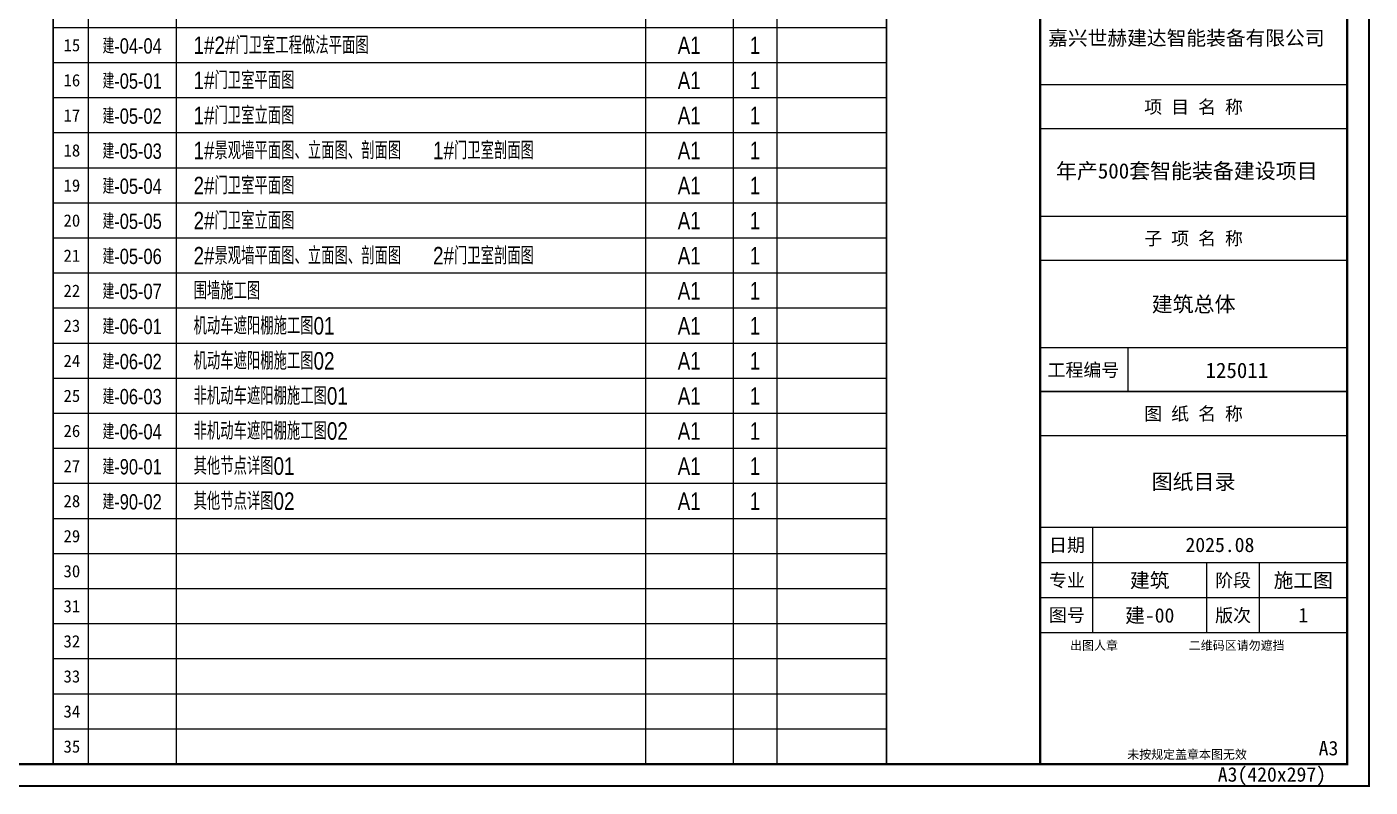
# Model space of a CAD drawing. Extents: x -954573 to -848685, y 800629 to 844719.
# Drawn here: x -879311 to -848685, y 800965 to 818310 of the extents above; entities that cross this region are included whole.
import ezdxf
from ezdxf.enums import TextEntityAlignment as Align
from ezdxf.xclip import XClip

# ---------------------------------------------------------------- set-up
doc = ezdxf.new("R2010")
doc.units = 0
doc.header["$LTSCALE"] = 1000
doc.header["$MEASUREMENT"] = 0
doc.header["$XCLIPFRAME"] = 0
doc.layers.get('Defpoints').update_dxf_attribs({"color": 210})
doc.layers.add('0-cxFrame', color=155, linetype='Continuous')
doc.layers.add('0-cxText', color=131, linetype='Continuous', lineweight=25)
doc.styles.add('cx_biaoti', font='')
doc.styles.add('cx_tuming', font='simhei.ttf')
doc.styles.add('cx_tuqian1', font='')
doc.styles.add('标注', font='bzxw', dxfattribs={"width": 0.8, "bigfont": 'bzhz'})
doc.styles.add('黑体', font='', dxfattribs={"height": 12})
doc.styles.get('cx_biaoti').set_extended_font_data('SimSun')
doc.styles.get('cx_tuqian1').set_extended_font_data('SimSun')
doc.styles.get('黑体').set_extended_font_data('SimHei')

# ---------------------------------------------------------------- blocks, each defined once
blk = doc.blocks.new('T-目录35(Dragon)')
for p, q in [((800, 28700), (800, 0)), ((2800, 28700), (2800, 0)), ((13500, 28700), (13500, 0)), ((15500, 28700), (15500, 0)), ((16500, 28700), (16500, 0)), ((19000, 28000), (0, 28000)), ((19000, 27200), (0, 27200)), ((19000, 26400), (0, 26400)), ((19000, 25600), (0, 25600)), ((19000, 24800), (0, 24800)), ((19000, 24000), (0, 24000)), ((19000, 23200), (0, 23200)), ((19000, 22400), (0, 22400)), ((19000, 21600), (0, 21600)), ((19000, 20800), (0, 20800)), ((19000, 20000), (0, 20000)), ((19000, 19200), (0, 19200)), ((19000, 18400), (0, 18400)), ((19000, 17600), (0, 17600)), ((19000, 16800), (0, 16800)), ((19000, 16000), (0, 16000)), ((19000, 15200), (0, 15200)), ((19000, 14400), (0, 14400)), ((19000, 13600), (0, 13600)), ((19000, 12800), (0, 12800)), ((19000, 12000), (0, 12000)), ((19000, 11200), (0, 11200)), ((19000, 10400), (0, 10400)), ((19000, 9600), (0, 9600)), ((19000, 8800), (0, 8800)), ((19000, 8000), (0, 8000)), ((19000, 7200), (0, 7200)), ((19000, 6400), (0, 6400)), ((19000, 5600), (0, 5600)), ((19000, 4800), (0, 4800)), ((19000, 4000), (0, 4000)), ((19000, 3200), (0, 3200)), ((19000, 2400), (0, 2400)), ((19000, 1600), (0, 1600)), ((19000, 800), (0, 800))]:
    blk.add_line(p, q)
at = {"const_width": 40}
blk.add_lwpolyline([(0, 28700), (19000, 28700), (19000, 0), (0, 0)], close=True, dxfattribs=at)
at = {"style": 'cx_biaoti', "width": 0.8}
blk.add_text('序号', height=300, dxfattribs=at).set_placement((425, 28350), align=Align.MIDDLE)
at = {"style": 'cx_biaoti'}
for s, height, p in [('图  号', 300, (1800, 28350)), ('图        名', 300, (8150, 28350)), ('图  幅', 300, (14500, 28350)), ('版次', 300, (16000, 28350)), ('备    注', 300, (17750, 28350)), ('1', 280, (425, 27600)), ('2', 280, (425, 26800)), ('3', 280, (425, 26000)), ('4', 280, (425, 25200)), ('5', 280, (425, 24400)), ('6', 280, (425, 23600)), ('7', 280, (425, 22800)), ('8', 280, (425, 22000)), ('9', 280, (425, 21200)), ('10', 280, (425, 20400)), ('11', 280, (425, 19600)), ('12', 280, (425, 18800)), ('13', 280, (425, 18000)), ('14', 280, (425, 17200)), ('15', 280, (425, 16400)), ('16', 280, (425, 15600)), ('17', 280, (425, 14800)), ('18', 280, (425, 14000)), ('19', 280, (425, 13200)), ('20', 280, (425, 12400)), ('21', 280, (425, 11600)), ('22', 280, (425, 10800)), ('23', 280, (425, 10000)), ('24', 280, (425, 9200)), ('25', 280, (425, 8400)), ('26', 280, (425, 7600)), ('27', 280, (425, 6800)), ('28', 280, (425, 6000)), ('29', 280, (425, 5200)), ('30', 280, (425, 4400)), ('31', 280, (425, 3600)), ('32', 280, (425, 2800)), ('33', 280, (425, 2000)), ('34', 280, (425, 1200)), ('35', 280, (425, 400))]:
    blk.add_text(s, height=height, dxfattribs=at).set_placement(p, align=Align.MIDDLE)
blk = doc.blocks.new('zjcx_lan_xiangmu(Dragon)')
for p, q in [((-7000, 9000), (0, 9000)), ((-7000, 6000), (0, 6000)), ((-7000, 3000), (0, 3000)), ((-5000, 1000), (-5000, 0))]:
    blk.add_line(p, q)
at = {"const_width": 30}
for points in [[(-7000, 10000), (0, 10000)], [(-7000, 7000), (0, 7000)], [(-7000, 7000), (0, 7000)], [(-7000, 4000), (0, 4000)], [(-7000, 4000), (0, 4000)], [(-7000, 1000), (0, 1000)], [(-7000, 0), (0, 0)]]:
    blk.add_lwpolyline(points, dxfattribs=at)
blk.add_lwpolyline([(-7000, 10000), (0, 10000), (0, 0), (-7000, 0)], close=True)
at = {"style": 'cx_biaoti'}
for s, p in [('建 设 单 位', (-3500, 9500)), ('项 目 名 称', (-3500, 6500)), ('子 项 名 称', (-3500, 3500)), ('工程编号', (-6013, 500))]:
    blk.add_text(s, height=300, dxfattribs=at).set_placement(p, align=Align.MIDDLE)
blk = doc.blocks.new('T-项目(Dragon)')
blk.add_blockref('zjcx_lan_xiangmu(Dragon)', (0, 0))
at = {"color": 3, "style": 'cx_tuming'}
for s, height, p in [('嘉兴世赫建达智能装备有限公司', 330, (-6816, 7901)), ('年产500套智能装备建设项目 ', 350, (-6638, 4859)), ('125011', 350, (-3228, 309))]:
    blk.add_text(s, height=height, dxfattribs=at).set_placement(p)
blk = doc.blocks.new('zjcx_lan_tuming(Dragon)')
for p, q in [((-7000, 8400), (0, 8400)), ((-5800, 3000), (-5800, 5400)), ((-7000, 4600), (0, 4600)), ((-3200, 3000), (-3200, 4600)), ((-2000, 3000), (-2000, 4600)), ((-7000, 3800), (0, 3800))]:
    blk.add_line(p, q)
at = {"const_width": 30}
for points in [[(-7000, 9400), (0, 9400)], [(-7000, 5400), (0, 5400)], [(-7000, 3000), (0, 3000)], [(-7000, 0), (0, 0)]]:
    blk.add_lwpolyline(points, dxfattribs=at)
blk.add_lwpolyline([(-7000, 9400), (0, 9400), (0, 0), (-7000, 0)], close=True)
at = {"style": 'cx_biaoti'}
for s, p in [('图 纸 名 称', (-3500, 8900)), ('日期', (-6388, 5000)), ('专业', (-6388, 4200)), ('阶段', (-2600, 4200)), ('图号', (-6388, 3400)), ('版次', (-2600, 3400))]:
    blk.add_text(s, height=300, dxfattribs=at).set_placement(p, align=Align.MIDDLE)
for s, p in [('出图人章', (-6316, 2607)), ('二维码区请勿遮挡', (-3609, 2607)), ('未按规定盖章本图无效', (-5013, 120))]:
    blk.add_text(s, height=200, dxfattribs=at).set_placement(p)
blk = doc.blocks.new('T-图签(Dragon)')
blk.add_blockref('zjcx_lan_tuming(Dragon)', (0, 0))
at = {"color": 3, "style": 'cx_biaoti'}
for s, p in [('2025.08', (-2900, 5000)), ('建筑', (-4500, 4200)), ('施工图', (-1000, 4200))]:
    blk.add_text(s, height=330, dxfattribs=at).set_placement(p, align=Align.MIDDLE)
blk = doc.blocks.new('zjcx_T3(Dragon)')
at = {"layer": '0-cxFrame'}
blk.add_line((-7000, 7500), (0, 7500), dxfattribs=at)
at = {"layer": '0-cxFrame', "const_width": 50}
blk.add_lwpolyline([(-7000, 0), (0, 0), (0, 28700), (-7000, 28700)], close=True, dxfattribs=at)
at = {"layer": '0-cxFrame'}
blk.add_blockref('T-项目(Dragon)', (0, 8500), dxfattribs=at)
ref = blk.add_blockref('T-图签(Dragon)', (0, 0), dxfattribs=at)
XClip(ref).set_block_clipping_path([(-7000, 0), (0, 7500.169101215)])
at = {"layer": '0-cxFrame', "style": 'cx_biaoti'}
blk.add_text('图 纸 名 称', height=300, dxfattribs=at).set_placement((-3500, 8000), align=Align.MIDDLE)
blk = doc.blocks.new('TK22.A3 L(Dragon)')
at = {"layer": '0-cxFrame', "color": 7, "const_width": 0.5}
blk.add_lwpolyline([(0, 0), (-420, 0), (-420, 297), (0, 297)], close=True, dxfattribs=at)
at = {"layer": '0-cxFrame', "const_width": 0.5}
for points in [[(-75, 5), (-400, 5), (-400, 292), (-75, 292)], [(-5, 5), (-75, 5), (-75, 292), (-5, 292)]]:
    blk.add_lwpolyline(points, close=True, dxfattribs=at)
at = {"layer": '0-cxFrame', "xscale": 0.01, "yscale": 0.01, "zscale": 0.01}
blk.add_blockref('zjcx_T3(Dragon)', (-5, 5), dxfattribs=at)
at = {"style": '黑体', "flags": 4}
blk.add_attdef('图幅', text='', height=3.3, dxfattribs=at).set_placement((-30, 1), align=Align.RIGHT)
at = {"layer": '0-cxFrame', "style": '黑体'}
blk.add_text('(420x297)', height=3.3, dxfattribs=at).set_placement((-30, 1))
at = {"layer": '0-cxText', "flags": 4}
for tag, height, style, p in [('建设单位', 3.5, 'cx_tuming', (-40, 170)), ('项目名称', 3.5, 'cx_tuming', (-40, 140)), ('子项名称', 3.5, 'cx_tuming', (-40, 110)), ('工程编号', 3.3, 'cx_tuqian1', (-30, 95)), ('图名1', 3.5, 'cx_tuming', (-40, 75.5)), ('图名2', 3.5, 'cx_tuming', (-40, 69.5)), ('图名3', 3.5, 'cx_tuming', (-40, 63.5)), ('出图日期', 3.3, 'cx_tuqian1', (-34, 55)), ('专业', 3.3, 'cx_tuqian1', (-50, 47)), ('图号', 3.3, 'cx_tuqian1', (-50, 39)), ('版次', 3.3, 'cx_tuqian1', (-15, 39))]:
    blk.add_attdef(tag, text='', height=height, dxfattribs=dict(at, style=style)).set_placement(p, align=Align.MIDDLE)
at = {"layer": 'Defpoints', "color": 6, "flags": 4}
for tag, height, style, p in [('dwfname', 4, 'cx_tuqian1', (-77, 7)), ('tufu', 3.3, '黑体', (-7, 7))]:
    blk.add_attdef(tag, text='', height=height, dxfattribs=dict(at, style=style)).set_placement(p, align=Align.RIGHT)

msp = doc.modelspace()

# ---------------------------------------------------------------- block references
at = {"layer": '0-cxFrame'}
ref = msp.add_blockref('TK22.A3 L(Dragon)', (-848710, 800990), dxfattribs=dict(at, xscale=100, yscale=100, zscale=100))
ref.add_attrib('子项名称', '建筑总体', dxfattribs={"layer": '0-cxText', "height": 350, "style": 'cx_tuming'}).set_placement((-852710, 811990), align=Align.MIDDLE)
ref.add_attrib('图名2', '图纸目录', dxfattribs={"layer": '0-cxText', "height": 350, "style": 'cx_tuming'}).set_placement((-852710, 807940), align=Align.MIDDLE)
ref.add_attrib('图号', '建-00', dxfattribs={"layer": '0-cxText', "height": 330, "style": 'cx_tuqian1'}).set_placement((-853710, 804890), align=Align.MIDDLE)
ref.add_attrib('版次', '1', dxfattribs={"layer": '0-cxText', "height": 330, "style": 'cx_tuqian1'}).set_placement((-850210, 804890), align=Align.MIDDLE)
ref.add_attrib('图幅', 'A3', dxfattribs={"layer": '0', "height": 330, "style": '黑体'}).set_placement((-851710, 801090), align=Align.RIGHT)
ref.add_attrib('tufu', 'A3', dxfattribs={"layer": 'Defpoints', "color": 6, "height": 330, "style": '黑体'}).set_placement((-849410, 801690), align=Align.RIGHT)
msp.add_blockref('T-目录35(Dragon)', (-878710, 801490), dxfattribs=at)

# ---------------------------------------------------------------- texts
at = {"layer": '0-cxText', "style": '标注', "width": 0.8}
for s, p in [('建-04-04', (-876910, 817890)), ('建-05-01', (-876910, 817090)), ('建-05-02', (-876910, 816290)), ('建-05-03', (-876910, 815490)), ('建-05-04', (-876910, 814690)), ('建-05-05', (-876910, 813890)), ('建-05-06', (-876910, 813090)), ('建-05-07', (-876910, 812290)), ('建-06-01', (-876910, 811490)), ('建-06-02', (-876910, 810690)), ('建-06-03', (-876910, 809890)), ('建-06-04', (-876910, 809090)), ('建-90-01', (-876910, 808290)), ('建-90-02', (-876910, 807490))]:
    msp.add_text(s, height=350, dxfattribs=at).set_placement(p, align=Align.MIDDLE)
for s, p in [('1#2#门卫室工程做法平面图', (-875510, 817890)), ('1#门卫室平面图', (-875510, 817090)), ('1#门卫室立面图', (-875510, 816290)), ('1#景观墙平面图、立面图、剖面图', (-875510, 815490)), ('1#门卫室剖面图', (-870050, 815490)), ('2#门卫室平面图', (-875510, 814690)), ('2#门卫室立面图', (-875510, 813890)), ('2#景观墙平面图、立面图、剖面图', (-875510, 813090)), ('2#门卫室剖面图', (-870050, 813090)), ('围墙施工图', (-875510, 812290)), ('机动车遮阳棚施工图01', (-875510, 811490)), ('机动车遮阳棚施工图02', (-875510, 810690)), ('非机动车遮阳棚施工图01', (-875510, 809890)), ('非机动车遮阳棚施工图02', (-875510, 809090)), ('其他节点详图01', (-875510, 808290)), ('其他节点详图02', (-875510, 807490))]:
    msp.add_text(s, height=400, dxfattribs=at).set_placement(p, align=Align.MIDDLE_LEFT)
for s, p in [('A1', (-864210, 817890)), ('1', (-862710, 817890)), ('A1', (-864210, 817090)), ('1', (-862710, 817090)), ('A1', (-864210, 816290)), ('1', (-862710, 816290)), ('A1', (-864210, 815490)), ('1', (-862710, 815490)), ('A1', (-864210, 814690)), ('1', (-862710, 814690)), ('A1', (-864210, 813890)), ('1', (-862710, 813890)), ('A1', (-864210, 813090)), ('1', (-862710, 813090)), ('A1', (-864210, 812290)), ('1', (-862710, 812290)), ('A1', (-864210, 811490)), ('1', (-862710, 811490)), ('A1', (-864210, 810690)), ('1', (-862710, 810690)), ('A1', (-864210, 809890)), ('1', (-862710, 809890)), ('A1', (-864210, 809090)), ('1', (-862710, 809090)), ('A1', (-864210, 808290)), ('1', (-862710, 808290)), ('A1', (-864210, 807490)), ('1', (-862710, 807490))]:
    msp.add_text(s, height=400, dxfattribs=at).set_placement(p, align=Align.MIDDLE_CENTER)

doc.saveas('drawing.dxf')
